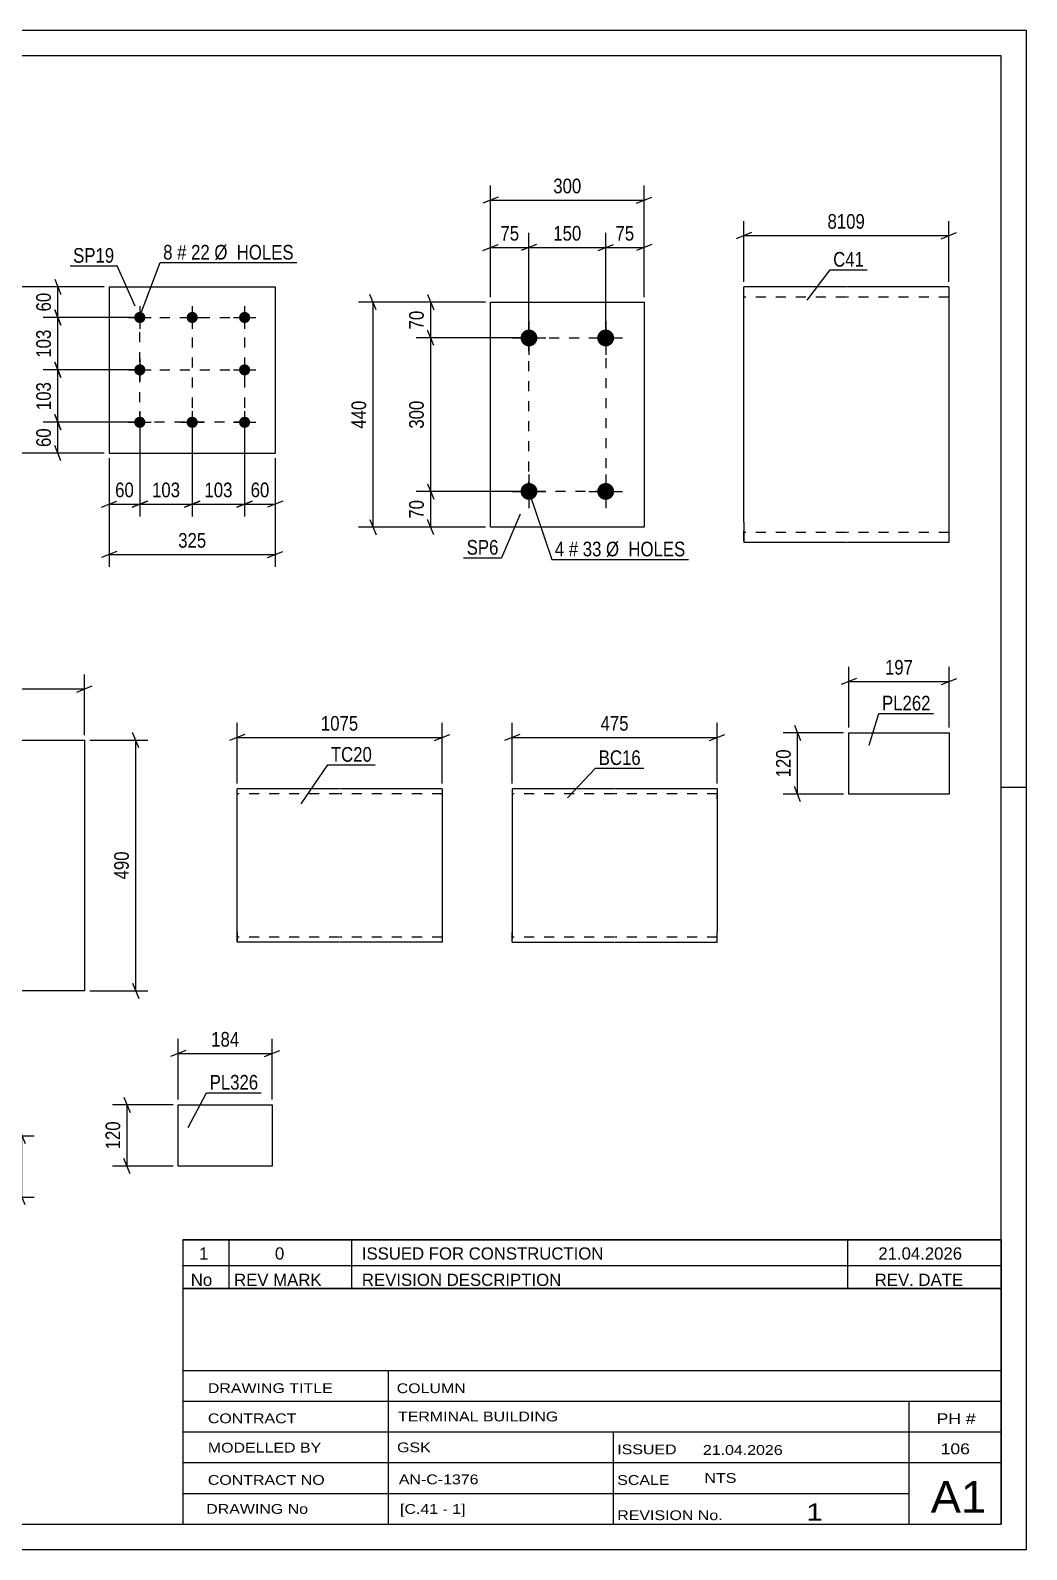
# Model space of a CAD drawing. Header units: millimetres. Extents: x 0 to 420, y 0 to 297.
# Drawn here: x 225.2 to 420, y 0 to 297 of the extents above; entities that cross this region are included whole.
import ezdxf

# ---------------------------------------------------------------- set-up
doc = ezdxf.new("R2010")
doc.units = ezdxf.units.MM
doc.linetypes.add('DXK_LINE_DOT2', pattern=[3.9198, 1.9599, -1.9599])
doc.styles.add('Arial Narrow', font='ARIALN.TTF', dxfattribs={"height": 0.2})

# ---------------------------------------------------------------- blocks, each defined once
blk = doc.blocks.new('Unknown-284928170-1132')
at = {"color": 5, "linetype": 'Continuous'}
for p, q in [((420, 297), (0, 297)), ((420, 0), (420, 297)), ((415, 292), (5, 292)), ((415, 5), (415, 292)), ((420, 149), (415, 149)), ((5, 5), (415, 5)), ((0, 0), (420, 0))]:
    blk.add_line(p, q, dxfattribs=at)
blk = doc.blocks.new('Bolt-284928170-1815 - 1781')
at = {"linetype": 'Continuous'}
for points in [[(322.68, 238.52, -1), (322.68, 235.22, -1)], [(337.68, 238.52, -1), (337.68, 235.22, -1)], [(322.68, 208.52, -1), (322.68, 205.22, -1)], [(337.68, 208.52, -1), (337.68, 205.22, -1)]]:
    blk.add_hatch(color=1, dxfattribs=at).paths.add_polyline_path(points)
at = {"color": 1, "linetype": 'Continuous'}
for p, q in [((322.68, 240.17), (322.68, 233.57)), ((337.68, 240.17), (337.68, 233.57)), ((319.38, 236.87), (325.98, 236.87)), ((334.38, 236.87), (340.98, 236.87)), ((322.68, 210.17), (322.68, 203.57)), ((337.68, 210.17), (337.68, 203.57)), ((319.38, 206.87), (325.98, 206.87)), ((334.38, 206.87), (340.98, 206.87))]:
    blk.add_line(p, q, dxfattribs=at)
blk = doc.blocks.new('Part-284928170-1830 - 1781')
at = {"color": 2, "linetype": 'Continuous'}
for p, q in [((315.18, 199.87), (315.18, 243.87)), ((315.18, 243.87), (345.18, 243.87)), ((345.18, 243.87), (345.18, 199.87)), ((345.18, 199.87), (315.18, 199.87))]:
    blk.add_line(p, q, dxfattribs=at)
blk = doc.blocks.new('Part-284928170-1242 - 1223')
at = {"color": 2, "linetype": 'Continuous'}
for p, q in [((285.58, 148.75), (265.58, 148.75)), ((265.58, 120.75), (265.58, 148.75)), ((305.68, 148.75), (285.68, 148.75)), ((305.68, 148.75), (305.68, 118.75)), ((265.58, 120.75), (265.58, 118.75)), ((285.58, 118.75), (265.58, 118.75)), ((305.68, 118.75), (285.68, 118.75))]:
    blk.add_line(p, q, dxfattribs=at)
at = {"color": 7, "linetype": 'DXK_LINE_DOT2'}
for p, q in [((285.58, 147.75), (265.58, 147.75)), ((305.68, 147.75), (285.68, 147.75)), ((265.58, 118.9), (265.58, 120.75)), ((265.58, 119.75), (265.58, 119.83)), ((285.58, 119.75), (265.58, 119.75)), ((305.68, 119.75), (285.68, 119.75)), ((305.68, 119.75), (305.68, 119.83))]:
    blk.add_line(p, q, dxfattribs=at)
blk = doc.blocks.new('Part-284928170-1282 - 1265')
at = {"color": 2, "linetype": 'Continuous'}
for p, q in [((339.37, 148.75), (319.37, 148.75)), ((319.37, 148.75), (319.37, 120.75)), ((359.47, 148.75), (339.47, 148.75)), ((359.47, 148.75), (359.47, 148.16)), ((359.47, 148.16), (359.47, 146.75)), ((359.47, 146.75), (359.47, 120.75)), ((319.37, 120.75), (319.37, 119.33)), ((319.37, 118.75), (319.37, 119.33)), ((359.47, 118.75), (359.47, 120.75)), ((319.37, 118.75), (339.37, 118.75)), ((339.47, 118.75), (359.47, 118.75))]:
    blk.add_line(p, q, dxfattribs=at)
at = {"color": 7, "linetype": 'DXK_LINE_DOT2'}
for p, q in [((339.37, 147.75), (319.37, 147.75)), ((359.47, 147.75), (339.47, 147.75)), ((359.47, 148.16), (359.47, 147.75)), ((359.47, 146.75), (359.47, 147.51)), ((319.37, 119.33), (319.37, 120.75)), ((319.37, 119.75), (319.37, 119.83)), ((319.37, 119.75), (319.37, 119.83)), ((339.37, 119.75), (319.37, 119.75)), ((359.47, 119.75), (339.47, 119.75)), ((359.47, 119.83), (359.47, 120.37)), ((359.47, 119.75), (359.47, 119.83))]:
    blk.add_line(p, q, dxfattribs=at)
blk = doc.blocks.new('Part-284928170-1678 - 1629')
at = {"color": 2, "linetype": 'Continuous'}
for p, q in [((240.57, 246.88), (240.57, 214.38)), ((240.57, 246.88), (273.07, 246.88)), ((273.07, 246.88), (273.07, 214.38)), ((240.57, 214.38), (273.07, 214.38))]:
    blk.add_line(p, q, dxfattribs=at)
blk = doc.blocks.new('Bolt-284928170-1663 - 1629')
at = {"linetype": 'Continuous'}
for points in [[(246.57, 241.98, -1), (246.57, 239.78, -1)], [(256.82, 241.98, -1), (256.82, 239.78, -1)], [(267.07, 241.98, -1), (267.07, 239.78, -1)], [(246.57, 231.73, -1), (246.57, 229.53, -1)], [(267.07, 231.73, -1), (267.07, 229.53, -1)], [(246.57, 221.48, -1), (246.57, 219.28, -1)], [(256.82, 221.48, -1), (256.82, 219.28, -1)], [(267.07, 221.48, -1), (267.07, 219.28, -1)]]:
    blk.add_hatch(color=1, dxfattribs=at).paths.add_polyline_path(points)
at = {"color": 1, "linetype": 'Continuous'}
for p, q in [((244.37, 240.88), (248.77, 240.88)), ((246.57, 243.08), (246.57, 238.68)), ((254.62, 240.88), (259.02, 240.88)), ((256.82, 243.08), (256.82, 238.68)), ((264.87, 240.88), (269.27, 240.88)), ((267.07, 243.08), (267.07, 238.68)), ((246.57, 232.83), (246.57, 228.43)), ((267.07, 232.83), (267.07, 228.43)), ((244.37, 230.63), (248.77, 230.63)), ((264.87, 230.63), (269.27, 230.63)), ((244.37, 220.38), (248.77, 220.38)), ((246.57, 222.58), (246.57, 218.18)), ((254.62, 220.38), (259.02, 220.38)), ((256.82, 222.58), (256.82, 218.18)), ((264.87, 220.38), (269.27, 220.38)), ((267.07, 222.58), (267.07, 218.18))]:
    blk.add_line(p, q, dxfattribs=at)
blk = doc.blocks.new('Part-284928170-2163 - 2147')
at = {"color": 2, "linetype": 'Continuous'}
for p, q in [((195.67, 109.25), (195.67, 158.25)), ((195.67, 158.25), (215.67, 158.25)), ((215.77, 158.25), (235.77, 158.25)), ((235.77, 158.25), (235.77, 109.25)), ((215.67, 109.25), (195.67, 109.25)), ((235.77, 109.25), (215.77, 109.25))]:
    blk.add_line(p, q, dxfattribs=at)
blk = doc.blocks.new('Part-284928170-2207 - 2191')
at = {"color": 2, "linetype": 'Continuous'}
for p, q in [((385.21, 147.7), (385.21, 159.7)), ((385.21, 159.7), (404.88, 159.7)), ((404.88, 159.7), (404.88, 147.7)), ((404.88, 147.7), (385.21, 147.7))]:
    blk.add_line(p, q, dxfattribs=at)
blk = doc.blocks.new('Part-284928170-2250 - 2234')
at = {"color": 2, "linetype": 'Continuous'}
for p, q in [((254.08, 74.98), (254.08, 86.98)), ((254.08, 86.98), (272.46, 86.98)), ((272.46, 86.98), (272.46, 74.98)), ((272.46, 74.98), (254.08, 74.98))]:
    blk.add_line(p, q, dxfattribs=at)
blk = doc.blocks.new('Part-284928170-2295 - 2277')
at = {"color": 2, "linetype": 'Continuous'}
for p, q in [((384.67, 246.87), (364.67, 246.87)), ((364.67, 200.87), (364.67, 246.87)), ((404.77, 246.87), (384.77, 246.87)), ((404.77, 246.87), (404.77, 196.87)), ((364.67, 200.87), (364.67, 196.87)), ((384.67, 196.87), (364.67, 196.87)), ((404.77, 196.87), (384.77, 196.87))]:
    blk.add_line(p, q, dxfattribs=at)
at = {"color": 7, "linetype": 'DXK_LINE_DOT2'}
for p, q in [((384.67, 244.87), (364.67, 244.87)), ((404.77, 244.87), (384.77, 244.87)), ((364.67, 197.18), (364.67, 200.87)), ((384.67, 198.87), (364.67, 198.87)), ((404.77, 198.87), (384.77, 198.87))]:
    blk.add_line(p, q, dxfattribs=at)
blk = doc.blocks.new('Rectangle-284928170-1915 - 1781')
at = {"color": 1, "linetype": 'DXK_LINE_DOT2'}
blk.add_lwpolyline([(322.68, 236.87), (337.68, 236.87), (337.68, 206.87), (322.68, 206.87), (322.68, 236.87)], close=True, dxfattribs=at)
blk = doc.blocks.new('Rectangle-284928170-1767 - 1629')
at = {"color": 1, "linetype": 'DXK_LINE_DOT2'}
blk.add_lwpolyline([(246.57, 240.88), (267.07, 240.88), (267.07, 220.38), (246.57, 220.38), (246.57, 240.88)], close=True, dxfattribs=at)
blk = doc.blocks.new('Line-284928170-1758 - 1629')
at = {"color": 1, "linetype": 'DXK_LINE_DOT2'}
blk.add_line((256.82, 240.88), (256.82, 220.38), dxfattribs=at)
blk = doc.blocks.new('Line-284928170-1751 - 1629')
at = {"color": 1, "linetype": 'DXK_LINE_DOT2'}
blk.add_line((246.57, 230.63), (267.07, 230.63), dxfattribs=at)
blk = doc.blocks.new('StraightDimension-284928170-1843 - 1781')
at = {"color": 7, "linetype": 'Continuous'}
for p, q in [((315.18, 244.87), (315.18, 257.4)), ((322.68, 237.87), (322.68, 257.4)), ((313.68, 253.95), (316.68, 255.15)), ((315.18, 254.55), (322.68, 254.55)), ((324.18, 255.15), (321.18, 253.95))]:
    blk.add_line(p, q, dxfattribs=at)
at = {"color": 0}
blk.add_wipeout([(321.35, 255.3), (321.35, 259.5), (316.5, 259.5), (316.5, 255.3)], dxfattribs=at)
at = {"color": 3, "style": 'Arial Narrow'}
blk.add_text('75', height=2.863, dxfattribs=at).set_placement((317.1, 255.9))
blk = doc.blocks.new('StraightDimension-284928170-1832 - 1781')
at = {"color": 7, "linetype": 'Continuous'}
for p, q in [((316.68, 264.4), (313.68, 263.2)), ((315.18, 244.87), (315.18, 266.65)), ((343.68, 263.2), (346.68, 264.4)), ((345.18, 244.87), (345.18, 266.65)), ((315.18, 263.8), (345.18, 263.8))]:
    blk.add_line(p, q, dxfattribs=at)
at = {"color": 0}
blk.add_wipeout([(333.52, 264.55), (333.52, 268.75), (326.83, 268.75), (326.83, 264.55)], dxfattribs=at)
at = {"color": 3, "style": 'Arial Narrow'}
blk.add_text('300', height=2.863, dxfattribs=at).set_placement((327.43, 265.15))
blk = doc.blocks.new('StraightDimension-284928170-1853 - 1781')
at = {"color": 7, "linetype": 'Continuous'}
for p, q in [((322.68, 237.87), (322.68, 257.4)), ((337.68, 237.87), (337.68, 257.4)), ((324.18, 255.15), (321.18, 253.95)), ((322.68, 254.55), (337.68, 254.55)), ((336.18, 253.95), (339.18, 255.15))]:
    blk.add_line(p, q, dxfattribs=at)
at = {"color": 0}
blk.add_wipeout([(333.52, 255.3), (333.52, 259.5), (326.83, 259.5), (326.83, 255.3)], dxfattribs=at)
at = {"color": 3, "style": 'Arial Narrow'}
blk.add_text('150', height=2.863, dxfattribs=at).set_placement((327.43, 255.9))
blk = doc.blocks.new('StraightDimension-284928170-1863 - 1781')
at = {"color": 7, "linetype": 'Continuous'}
for p, q in [((337.68, 237.87), (337.68, 257.4)), ((345.18, 244.87), (345.18, 257.4)), ((336.18, 253.95), (339.18, 255.15)), ((337.68, 254.55), (345.18, 254.55)), ((346.68, 255.15), (343.68, 253.95))]:
    blk.add_line(p, q, dxfattribs=at)
at = {"color": 0}
blk.add_wipeout([(343.85, 255.3), (343.85, 259.5), (339, 259.5), (339, 255.3)], dxfattribs=at)
at = {"color": 3, "style": 'Arial Narrow'}
blk.add_text('75', height=2.863, dxfattribs=at).set_placement((339.6, 255.9))
blk = doc.blocks.new('StraightDimension-284928170-1874 - 1781')
at = {"color": 7, "linetype": 'Continuous'}
for p, q in [((314.18, 243.87), (289.33, 243.87)), ((292.78, 242.37), (291.58, 245.37)), ((292.18, 199.87), (292.18, 243.87)), ((314.18, 199.87), (289.33, 199.87)), ((291.58, 201.37), (292.78, 198.37))]:
    blk.add_line(p, q, dxfattribs=at)
at = {"color": 0}
blk.add_wipeout([(291.43, 225.21), (287.23, 225.21), (287.23, 218.53), (291.43, 218.53)], dxfattribs=at)
at = {"color": 3, "style": 'Arial Narrow'}
blk.add_text('440', height=2.863, rotation=90.0002, dxfattribs=at).set_placement((290.83, 219.13))
blk = doc.blocks.new('StraightDimension-284928170-1885 - 1781')
at = {"color": 7, "linetype": 'Continuous'}
for p, q in [((302.86, 208.37), (304.06, 205.37)), ((321.68, 206.87), (300.61, 206.87)), ((303.46, 199.87), (303.46, 206.87)), ((314.18, 199.87), (300.61, 199.87)), ((304.06, 198.37), (302.86, 201.37))]:
    blk.add_line(p, q, dxfattribs=at)
at = {"color": 0}
blk.add_wipeout([(302.71, 205.8), (298.51, 205.8), (298.51, 200.94), (302.71, 200.94)], dxfattribs=at)
at = {"color": 3, "style": 'Arial Narrow'}
blk.add_text('70', height=2.863, rotation=90.0002, dxfattribs=at).set_placement((302.11, 201.54))
blk = doc.blocks.new('StraightDimension-284928170-1895 - 1781')
at = {"color": 7, "linetype": 'Continuous'}
for p, q in [((304.06, 235.37), (302.86, 238.37)), ((321.68, 236.87), (300.61, 236.87)), ((303.46, 206.87), (303.46, 236.87)), ((302.86, 208.37), (304.06, 205.37)), ((321.68, 206.87), (300.61, 206.87))]:
    blk.add_line(p, q, dxfattribs=at)
at = {"color": 0}
blk.add_wipeout([(302.71, 225.21), (298.51, 225.21), (298.51, 218.53), (302.71, 218.53)], dxfattribs=at)
at = {"color": 3, "style": 'Arial Narrow'}
blk.add_text('300', height=2.863, rotation=90.0002, dxfattribs=at).set_placement((302.11, 219.13))
blk = doc.blocks.new('StraightDimension-284928170-1905 - 1781')
at = {"color": 7, "linetype": 'Continuous'}
for p, q in [((314.18, 243.87), (300.61, 243.87)), ((302.86, 245.37), (304.06, 242.37)), ((303.46, 236.87), (303.46, 243.87)), ((304.06, 235.37), (302.86, 238.37)), ((321.68, 236.87), (300.61, 236.87))]:
    blk.add_line(p, q, dxfattribs=at)
at = {"color": 0}
blk.add_wipeout([(302.71, 242.8), (298.51, 242.8), (298.51, 237.94), (302.71, 237.94)], dxfattribs=at)
at = {"color": 3, "style": 'Arial Narrow'}
blk.add_text('70', height=2.863, rotation=90.0002, dxfattribs=at).set_placement((302.11, 238.54))
blk = doc.blocks.new('StraightDimension-284928170-1246 - 1223')
at = {"color": 7, "linetype": 'Continuous'}
for p, q in [((265.58, 149.75), (265.58, 161.6)), ((305.68, 149.75), (305.68, 161.6)), ((267.08, 159.35), (264.08, 158.15)), ((265.58, 158.75), (305.68, 158.75)), ((304.18, 158.15), (307.18, 159.35))]:
    blk.add_line(p, q, dxfattribs=at)
at = {"color": 0}
blk.add_wipeout([(289.89, 159.5), (289.89, 163.7), (281.38, 163.7), (281.38, 159.5)], dxfattribs=at)
at = {"color": 3, "style": 'Arial Narrow'}
blk.add_text('1075', height=2.863, dxfattribs=at).set_placement((281.98, 160.1))
blk = doc.blocks.new('StraightDimension-284928170-1285 - 1265')
at = {"color": 7, "linetype": 'Continuous'}
for p, q in [((319.37, 149.75), (319.37, 161.6)), ((359.47, 149.75), (359.47, 161.6)), ((320.87, 159.35), (317.87, 158.15)), ((319.37, 158.75), (359.47, 158.75)), ((357.97, 158.15), (360.97, 159.35))]:
    blk.add_line(p, q, dxfattribs=at)
at = {"color": 0}
blk.add_wipeout([(342.76, 159.5), (342.76, 163.7), (336.08, 163.7), (336.08, 159.5)], dxfattribs=at)
at = {"color": 3, "style": 'Arial Narrow'}
blk.add_text('475', height=2.863, dxfattribs=at).set_placement((336.68, 160.1))
blk = doc.blocks.new('StraightDimension-284928170-1694 - 1629')
at = {"color": 7, "linetype": 'Continuous'}
for p, q in [((245.57, 220.38), (227.68, 220.38)), ((229.93, 221.88), (231.13, 218.88)), ((230.53, 214.38), (230.53, 220.38)), ((239.57, 214.38), (227.68, 214.38)), ((231.13, 212.88), (229.93, 215.88))]:
    blk.add_line(p, q, dxfattribs=at)
at = {"color": 0}
blk.add_wipeout([(229.78, 219.81), (225.58, 219.81), (225.58, 214.95), (229.78, 214.95)], dxfattribs=at)
at = {"color": 3, "style": 'Arial Narrow'}
blk.add_text('60', height=2.863, rotation=90.0002, dxfattribs=at).set_placement((229.18, 215.55))
blk = doc.blocks.new('StraightDimension-284928170-1680 - 1629')
at = {"color": 7, "linetype": 'Continuous'}
for p, q in [((239.57, 246.88), (227.68, 246.88)), ((229.93, 248.38), (231.13, 245.38)), ((230.53, 240.88), (230.53, 246.88)), ((245.57, 240.88), (227.68, 240.88)), ((231.13, 239.38), (229.93, 242.38))]:
    blk.add_line(p, q, dxfattribs=at)
at = {"color": 0}
blk.add_wipeout([(229.78, 246.31), (225.58, 246.31), (225.58, 241.45), (229.78, 241.45)], dxfattribs=at)
at = {"color": 3, "style": 'Arial Narrow'}
blk.add_text('60', height=2.863, rotation=90.0002, dxfattribs=at).set_placement((229.18, 242.05))
blk = doc.blocks.new('StraightDimension-284928170-1705 - 1629')
at = {"color": 7, "linetype": 'Continuous'}
for p, q in [((239.57, 246.88), (218.8, 246.88)), ((222.25, 245.38), (221.05, 248.38)), ((221.65, 214.38), (221.65, 246.88)), ((239.57, 214.38), (218.8, 214.38)), ((221.05, 215.88), (222.25, 212.88))]:
    blk.add_line(p, q, dxfattribs=at)
at = {"color": 0}
blk.add_wipeout([(220.9, 233.97), (216.7, 233.97), (216.7, 227.29), (220.9, 227.29)], dxfattribs=at)
at = {"color": 3, "style": 'Arial Narrow'}
blk.add_text('325', height=2.863, rotation=90.0002, dxfattribs=at).set_placement((220.3, 227.89))
blk = doc.blocks.new('StraightDimension-284928170-1716 - 1629')
at = {"color": 7, "linetype": 'Continuous'}
for p, q in [((246.57, 219.38), (246.57, 201.98)), ((240.57, 213.38), (240.57, 201.98)), ((239.07, 203.78), (242.07, 204.98)), ((248.07, 204.98), (245.07, 203.78)), ((240.57, 204.38), (246.57, 204.38))]:
    blk.add_line(p, q, dxfattribs=at)
at = {"color": 0}
blk.add_wipeout([(246, 205.13), (246, 209.33), (241.15, 209.33), (241.15, 205.13)], dxfattribs=at)
at = {"color": 3, "style": 'Arial Narrow'}
blk.add_text('60', height=2.863, dxfattribs=at).set_placement((241.75, 205.73))
blk = doc.blocks.new('StraightDimension-284928170-1726 - 1629')
at = {"color": 7, "linetype": 'Continuous'}
for p, q in [((267.07, 219.38), (267.07, 201.98)), ((273.07, 213.38), (273.07, 201.98)), ((265.57, 203.78), (268.57, 204.98)), ((274.57, 204.98), (271.57, 203.78)), ((267.07, 204.38), (273.07, 204.38))]:
    blk.add_line(p, q, dxfattribs=at)
at = {"color": 0}
blk.add_wipeout([(272.5, 205.13), (272.5, 209.33), (267.65, 209.33), (267.65, 205.13)], dxfattribs=at)
at = {"color": 3, "style": 'Arial Narrow'}
blk.add_text('60', height=2.863, dxfattribs=at).set_placement((268.25, 205.73))
blk = doc.blocks.new('StraightDimension-284928170-1741 - 1629')
at = {"color": 7, "linetype": 'Continuous'}
for p, q in [((240.57, 213.38), (240.57, 192.12)), ((273.07, 213.38), (273.07, 192.12)), ((242.07, 195.12), (239.07, 193.92)), ((240.57, 194.52), (273.07, 194.52)), ((271.57, 193.92), (274.57, 195.12))]:
    blk.add_line(p, q, dxfattribs=at)
at = {"color": 0}
blk.add_wipeout([(260.17, 195.27), (260.17, 199.47), (253.48, 199.47), (253.48, 195.27)], dxfattribs=at)
at = {"color": 3, "style": 'Arial Narrow'}
blk.add_text('325', height=2.863, dxfattribs=at).set_placement((254.08, 195.87))
blk = doc.blocks.new('StraightDimension-284928170-3469 - 1629')
at = {"color": 7, "linetype": 'Continuous'}
for p, q in [((229.93, 232.13), (231.13, 229.13)), ((245.57, 230.63), (227.68, 230.63)), ((230.53, 220.38), (230.53, 230.63)), ((245.57, 220.38), (227.68, 220.38)), ((231.13, 218.88), (229.93, 221.88))]:
    blk.add_line(p, q, dxfattribs=at)
at = {"color": 0}
blk.add_wipeout([(229.78, 228.84), (225.58, 228.84), (225.58, 222.16), (229.78, 222.16)], dxfattribs=at)
at = {"color": 3, "style": 'Arial Narrow'}
blk.add_text('103', height=2.863, rotation=90.0002, dxfattribs=at).set_placement((229.18, 222.76))
blk = doc.blocks.new('StraightDimension-284928170-3471 - 1629')
at = {"color": 7, "linetype": 'Continuous'}
for p, q in [((245.57, 240.88), (227.68, 240.88)), ((229.93, 242.38), (231.13, 239.38)), ((230.53, 230.63), (230.53, 240.88)), ((231.13, 229.13), (229.93, 232.13)), ((245.57, 230.63), (227.68, 230.63))]:
    blk.add_line(p, q, dxfattribs=at)
at = {"color": 0}
blk.add_wipeout([(229.78, 239.09), (225.58, 239.09), (225.58, 232.41), (229.78, 232.41)], dxfattribs=at)
at = {"color": 3, "style": 'Arial Narrow'}
blk.add_text('103', height=2.863, rotation=90.0002, dxfattribs=at).set_placement((229.18, 233.01))
blk = doc.blocks.new('StraightDimension-284928170-3473 - 1629')
at = {"color": 7, "linetype": 'Continuous'}
for p, q in [((246.57, 219.38), (246.57, 201.98)), ((256.82, 219.38), (256.82, 201.98)), ((245.07, 203.78), (248.07, 204.98)), ((258.32, 204.98), (255.32, 203.78)), ((246.57, 204.38), (256.82, 204.38))]:
    blk.add_line(p, q, dxfattribs=at)
at = {"color": 0}
blk.add_wipeout([(255.04, 205.13), (255.04, 209.33), (248.36, 209.33), (248.36, 205.13)], dxfattribs=at)
at = {"color": 3, "style": 'Arial Narrow'}
blk.add_text('103', height=2.863, dxfattribs=at).set_placement((248.96, 205.73))
blk = doc.blocks.new('StraightDimension-284928170-3475 - 1629')
at = {"color": 7, "linetype": 'Continuous'}
for p, q in [((256.82, 219.38), (256.82, 201.98)), ((267.07, 219.38), (267.07, 201.98)), ((255.32, 203.78), (258.32, 204.98)), ((268.57, 204.98), (265.57, 203.78)), ((256.82, 204.38), (267.07, 204.38))]:
    blk.add_line(p, q, dxfattribs=at)
at = {"color": 0}
blk.add_wipeout([(265.29, 205.13), (265.29, 209.33), (258.61, 209.33), (258.61, 205.13)], dxfattribs=at)
at = {"color": 3, "style": 'Arial Narrow'}
blk.add_text('103', height=2.863, dxfattribs=at).set_placement((259.21, 205.73))
blk = doc.blocks.new('StraightDimension-284928170-2137 - 2088')
at = {"color": 7, "linetype": 'Continuous'}
for p, q in [((202.53, 80.88), (225.93, 80.88)), ((222.93, 82.38), (224.13, 79.38)), ((223.53, 68.88), (223.53, 80.88)), ((214.53, 68.88), (225.93, 68.88)), ((224.13, 67.38), (222.93, 70.38))]:
    blk.add_line(p, q, dxfattribs=at)
at = {"color": 0}
blk.add_wipeout([(222.78, 78.22), (218.58, 78.22), (218.58, 71.54), (222.78, 71.54)], dxfattribs=at)
at = {"color": 3, "style": 'Arial Narrow'}
blk.add_text('120', height=2.863, rotation=90.0002, dxfattribs=at).set_placement((222.18, 72.14))
blk = doc.blocks.new('StraightDimension-284928170-2166 - 2147')
at = {"color": 7, "linetype": 'Continuous'}
for p, q in [((195.67, 159.25), (195.67, 171.1)), ((235.77, 159.25), (235.77, 171.1)), ((197.17, 168.85), (194.17, 167.65)), ((195.67, 168.25), (235.77, 168.25)), ((234.27, 167.65), (237.27, 168.85))]:
    blk.add_line(p, q, dxfattribs=at)
at = {"color": 0}
blk.add_wipeout([(219.06, 169), (219.06, 173.2), (212.37, 173.2), (212.37, 169)], dxfattribs=at)
at = {"color": 3, "style": 'Arial Narrow'}
blk.add_text('490', height=2.863, dxfattribs=at).set_placement((212.97, 169.6))
blk = doc.blocks.new('StraightDimension-284928170-2177 - 2147')
at = {"color": 7, "linetype": 'Continuous'}
for p, q in [((236.77, 158.25), (248.17, 158.25)), ((246.37, 156.75), (245.17, 159.75)), ((245.77, 109.25), (245.77, 158.25)), ((245.17, 110.75), (246.37, 107.75)), ((236.77, 109.25), (248.17, 109.25))]:
    blk.add_line(p, q, dxfattribs=at)
at = {"color": 0}
blk.add_wipeout([(245.02, 137.09), (240.82, 137.09), (240.82, 130.41), (245.02, 130.41)], dxfattribs=at)
at = {"color": 3, "style": 'Arial Narrow'}
blk.add_text('490', height=2.863, rotation=90.0002, dxfattribs=at).set_placement((244.42, 131.01))
blk = doc.blocks.new('StraightDimension-284928170-2209 - 2191')
at = {"color": 7, "linetype": 'Continuous'}
for p, q in [((385.21, 160.7), (385.21, 172.55)), ((404.88, 160.7), (404.88, 172.55)), ((386.71, 170.3), (383.71, 169.1)), ((385.21, 169.7), (404.88, 169.7)), ((403.38, 169.1), (406.38, 170.3))]:
    blk.add_line(p, q, dxfattribs=at)
at = {"color": 0}
blk.add_wipeout([(398.39, 170.45), (398.39, 174.65), (391.7, 174.65), (391.7, 170.45)], dxfattribs=at)
at = {"color": 3, "style": 'Arial Narrow'}
blk.add_text('197', height=2.863, dxfattribs=at).set_placement((392.3, 171.05))
blk = doc.blocks.new('StraightDimension-284928170-2220 - 2191')
at = {"color": 7, "linetype": 'Continuous'}
for p, q in [((374.61, 161.2), (375.81, 158.2)), ((384.21, 159.7), (372.36, 159.7)), ((375.21, 147.7), (375.21, 159.7)), ((375.81, 146.2), (374.61, 149.2)), ((384.21, 147.7), (372.36, 147.7))]:
    blk.add_line(p, q, dxfattribs=at)
at = {"color": 0}
blk.add_wipeout([(374.46, 157.04), (370.26, 157.04), (370.26, 150.36), (374.46, 150.36)], dxfattribs=at)
at = {"color": 3, "style": 'Arial Narrow'}
blk.add_text('120', height=2.863, rotation=90.0002, dxfattribs=at).set_placement((373.86, 150.96))
blk = doc.blocks.new('StraightDimension-284928170-2252 - 2234')
at = {"color": 7, "linetype": 'Continuous'}
for p, q in [((254.08, 87.98), (254.08, 99.83)), ((272.46, 87.98), (272.46, 99.83)), ((255.58, 97.58), (252.58, 96.38)), ((254.08, 96.98), (272.46, 96.98)), ((270.96, 96.38), (273.96, 97.58))]:
    blk.add_line(p, q, dxfattribs=at)
at = {"color": 0}
blk.add_wipeout([(266.61, 97.73), (266.61, 101.93), (259.93, 101.93), (259.93, 97.73)], dxfattribs=at)
at = {"color": 3, "style": 'Arial Narrow'}
blk.add_text('184', height=2.863, dxfattribs=at).set_placement((260.53, 98.33))
blk = doc.blocks.new('StraightDimension-284928170-2263 - 2234')
at = {"color": 7, "linetype": 'Continuous'}
for p, q in [((253.08, 86.98), (241.23, 86.98)), ((243.48, 88.48), (244.68, 85.48)), ((244.08, 74.98), (244.08, 86.98)), ((253.08, 74.98), (241.23, 74.98)), ((244.68, 73.48), (243.48, 76.48))]:
    blk.add_line(p, q, dxfattribs=at)
at = {"color": 0}
blk.add_wipeout([(243.33, 84.33), (239.13, 84.33), (239.13, 77.64), (243.33, 77.64)], dxfattribs=at)
at = {"color": 3, "style": 'Arial Narrow'}
blk.add_text('120', height=2.863, rotation=90.0002, dxfattribs=at).set_placement((242.73, 78.24))
blk = doc.blocks.new('StraightDimension-284928170-2298 - 2277')
at = {"color": 7, "linetype": 'Continuous'}
for p, q in [((364.67, 247.87), (364.67, 259.72)), ((404.77, 247.87), (404.77, 259.72)), ((366.17, 257.47), (363.17, 256.27)), ((364.67, 256.87), (404.77, 256.87)), ((403.27, 256.27), (406.27, 257.47))]:
    blk.add_line(p, q, dxfattribs=at)
at = {"color": 0}
blk.add_wipeout([(388.97, 257.62), (388.97, 261.82), (380.46, 261.82), (380.46, 257.62)], dxfattribs=at)
at = {"color": 3, "style": 'Arial Narrow'}
blk.add_text('8109', height=2.863, dxfattribs=at).set_placement((381.06, 258.22))
blk = doc.blocks.new('Mark-284928170-1811 - 1781')
at = {"color": 0}
blk.add_wipeout([(329.56, 194.18), (329.56, 197.18), (327.73, 197.18), (327.73, 194.18)], dxfattribs=at)
blk.add_wipeout([(329.56, 194.18), (329.56, 197.18), (327.73, 197.18), (327.73, 194.18)], dxfattribs=at)
at = {"color": 7, "linetype": 'Continuous'}
blk.add_line((322.68, 206.87), (327.13, 193.58), dxfattribs=at)
at = {"color": 0}
blk.add_wipeout([(332.29, 194.18), (332.29, 197.18), (330.46, 197.18), (330.46, 194.18)], dxfattribs=at)
blk.add_wipeout([(332.29, 194.18), (332.29, 197.18), (330.46, 197.18), (330.46, 194.18)], dxfattribs=at)
at = {"color": 3, "style": 'Arial Narrow'}
blk.add_text('4', height=2.86, dxfattribs=at).set_placement((327.73, 194.18))
at = {"color": 0}
blk.add_wipeout([(336.84, 194.18), (336.84, 197.18), (333.19, 197.18), (333.19, 194.18)], dxfattribs=at)
blk.add_wipeout([(336.84, 194.18), (336.84, 197.18), (333.19, 197.18), (333.19, 194.18)], dxfattribs=at)
at = {"color": 3, "style": 'Arial Narrow'}
blk.add_text('#', height=2.86, dxfattribs=at).set_placement((330.46, 194.18))
at = {"color": 0}
blk.add_wipeout([(353.27, 194.18), (353.27, 197.18), (337.74, 197.18), (337.74, 194.18)], dxfattribs=at)
blk.add_wipeout([(353.27, 194.18), (353.27, 197.18), (337.74, 197.18), (337.74, 194.18)], dxfattribs=at)
at = {"color": 7, "linetype": 'Continuous'}
blk.add_line((327.13, 193.58), (353.87, 193.58), dxfattribs=at)
at = {"color": 3, "style": 'Arial Narrow'}
for s, p in [('33', (333.19, 194.18)), ('Ø  HOLES', (337.74, 194.18))]:
    blk.add_text(s, height=2.863, dxfattribs=at).set_placement(p)
blk = doc.blocks.new('Mark-284928170-1826 - 1781')
at = {"color": 0}
blk.add_wipeout([(316.71, 194.51), (316.71, 197.51), (310.5, 197.51), (310.5, 194.51)], dxfattribs=at)
blk.add_wipeout([(316.71, 194.51), (316.71, 197.51), (310.5, 197.51), (310.5, 194.51)], dxfattribs=at)
at = {"color": 30, "linetype": 'Continuous'}
for p in [(320.98, 202.42), (309.9, 193.91)]:
    blk.add_line(p, (317.31, 193.91), dxfattribs=at)
at = {"color": 3, "style": 'Arial Narrow'}
blk.add_text('SP6', height=2.863, dxfattribs=at).set_placement((310.5, 194.51))
blk = doc.blocks.new('Unknown-284928170-3869')
at = {"color": 7, "linetype": 'Continuous'}
for p, q in [((255, 60.55), (415, 60.55)), ((415, 60.55), (255, 60.55)), ((255, 60.55), (255, 55.55)), ((264, 60.55), (264, 55.55)), ((288, 60.55), (288, 55.55)), ((385, 60.55), (385, 55.55)), ((415, 60.55), (415, 55.55)), ((255, 55.55), (415, 55.55)), ((255, 55.55), (255, 51.05)), ((255, 55.55), (415, 55.55)), ((264, 55.55), (264, 51.05)), ((288, 55.55), (288, 51.05)), ((385, 55.55), (385, 51.05)), ((415, 55.55), (415, 51.05)), ((415, 51.05), (255, 51.05))]:
    blk.add_line(p, q, dxfattribs=at)
at = {"color": 7, "linetype": 'Continuous', "style": 'Arial Narrow'}
for s, height, width, p in [('1', 2.39, 1.196471, (258.16, 56.7)), ('0', 2.39, 1.196471, (273, 56.7)), ('ISSUED FOR CONSTRUCTION', 2.3861, 1.196471, (290, 56.7)), ('21.04.2026', 2.386, 1.196471, (391, 56.7)), ('No', 2.386, 1.2, (256.54, 51.55)), ('REV MARK', 2.386, 1.2, (265, 51.55)), ('REVISION DESCRIPTION', 2.3861, 1.2, (290, 51.55)), ('REV. DATE', 2.386, 1.2, (390.28, 51.55))]:
    blk.add_text(s, height=height, dxfattribs=dict(at, width=width)).set_placement(p)
blk = doc.blocks.new('Unknown-284928170-3868')
at = {"color": 7, "linetype": 'Continuous'}
for p, q in [((255, 51.05), (255, 5)), ((255, 51.05), (415, 51.05)), ((415, 51), (415, 5)), ((255, 35), (415, 35)), ((295.14, 35), (295.14, 5)), ((255, 29), (415, 29)), ((397, 5.05), (397, 29.05)), ((255, 23), (415, 23)), ((339.14, 23), (339.14, 5)), ((255, 17), (415, 17)), ((255, 11), (397, 11)), ((255, 5), (415, 5))]:
    blk.add_line(p, q, dxfattribs=at)
at = {"color": 7, "style": 'Arial Narrow'}
for s, height, width, p in [('DRAWING TITLE', 1.9089, 1.425378, (259.88, 30.61)), ('COLUMN', 1.909, 1.425378, (296.81, 30.59)), ('TERMINAL BUILDING', 1.9089, 1.425378, (297.06, 25.07)), ('CONTRACT', 1.909, 1.425378, (259.88, 24.71)), ('MODELLED BY', 1.9089, 1.425378, (259.88, 18.98)), ('GSK', 1.909, 1.425378, (296.88, 19.04)), ('ISSUED', 1.909, 1.425378, (339.94, 18.64)), ('21.04.2026', 1.909, 1.425378, (356.69, 18.52)), ('CONTRACT NO', 1.9089, 1.425378, (259.88, 12.66)), ('AN-C-1376', 1.909, 1.425378, (297.23, 12.78)), ('SCALE', 1.909, 1.425378, (339.94, 12.65)), ('A1', 6.204, 1.25, (401.24, 7.2)), ('DRAWING No', 1.909, 1.425378, (259.56, 7)), ('[C.41 - 1]', 1.909, 1.425378, (297.46, 6.99)), ('1', 3.34, 1.5, (376.91, 5.68)), ('REVISION No.', 1.9089, 1.425378, (339.94, 5.77))]:
    blk.add_text(s, height=height, dxfattribs=dict(at, width=width)).set_placement(p)
at = {"color": 7, "linetype": 'Continuous', "style": 'Arial Narrow'}
for s, height, width, p in [('PH #', 2.1, 1.42538, (402.4, 24.55)), ('106', 2.1, 1.42538, (403.19, 18.65)), ('NTS', 1.909, 1.425378, (357, 13.05))]:
    blk.add_text(s, height=height, dxfattribs=dict(at, width=width)).set_placement(p)
blk = doc.blocks.new('Mark-284928170-1237 - 1223')
at = {"color": 0}
blk.add_wipeout([(291.97, 154.03), (291.97, 157.03), (283.93, 157.03), (283.93, 154.03)], dxfattribs=at)
blk.add_wipeout([(291.97, 154.03), (291.97, 157.03), (283.93, 157.03), (283.93, 154.03)], dxfattribs=at)
at = {"color": 30, "linetype": 'Continuous'}
for p, q in [((278.16, 145.78), (283.33, 153.43)), ((283.33, 153.43), (292.57, 153.43))]:
    blk.add_line(p, q, dxfattribs=at)
at = {"color": 3, "style": 'Arial Narrow'}
blk.add_text('TC20', height=2.863, dxfattribs=at).set_placement((283.93, 154.03))
blk = doc.blocks.new('Mark-284928170-1278 - 1265')
at = {"color": 0}
blk.add_wipeout([(344.54, 153.39), (344.54, 156.39), (336.32, 156.39), (336.32, 153.39)], dxfattribs=at)
blk.add_wipeout([(344.54, 153.39), (344.54, 156.39), (336.32, 156.39), (336.32, 153.39)], dxfattribs=at)
at = {"color": 30, "linetype": 'Continuous'}
for p, q in [((330.22, 147), (335.72, 152.79)), ((335.72, 152.79), (345.14, 152.79))]:
    blk.add_line(p, q, dxfattribs=at)
at = {"color": 3, "style": 'Arial Narrow'}
blk.add_text('BC16', height=2.863, dxfattribs=at).set_placement((336.32, 153.39))
blk = doc.blocks.new('Mark-284928170-1659 - 1629')
at = {"color": 0}
blk.add_wipeout([(252.97, 252.2), (252.97, 255.2), (251.14, 255.2), (251.14, 252.2)], dxfattribs=at)
blk.add_wipeout([(252.97, 252.2), (252.97, 255.2), (251.14, 255.2), (251.14, 252.2)], dxfattribs=at)
at = {"color": 7, "linetype": 'Continuous'}
blk.add_line((246.33, 240.44), (250.54, 251.6), dxfattribs=at)
at = {"color": 0}
blk.add_wipeout([(255.7, 252.2), (255.7, 255.2), (253.87, 255.2), (253.87, 252.2)], dxfattribs=at)
blk.add_wipeout([(255.7, 252.2), (255.7, 255.2), (253.87, 255.2), (253.87, 252.2)], dxfattribs=at)
at = {"color": 3, "style": 'Arial Narrow'}
blk.add_text('8', height=2.86, dxfattribs=at).set_placement((251.14, 252.2))
at = {"color": 0}
blk.add_wipeout([(260.25, 252.2), (260.25, 255.2), (256.6, 255.2), (256.6, 252.2)], dxfattribs=at)
blk.add_wipeout([(260.25, 252.2), (260.25, 255.2), (256.6, 255.2), (256.6, 252.2)], dxfattribs=at)
at = {"color": 3, "style": 'Arial Narrow'}
blk.add_text('#', height=2.86, dxfattribs=at).set_placement((253.87, 252.2))
at = {"color": 0}
blk.add_wipeout([(276.68, 252.2), (276.68, 255.2), (261.15, 255.2), (261.15, 252.2)], dxfattribs=at)
blk.add_wipeout([(276.68, 252.2), (276.68, 255.2), (261.15, 255.2), (261.15, 252.2)], dxfattribs=at)
at = {"color": 7, "linetype": 'Continuous'}
blk.add_line((250.54, 251.6), (277.28, 251.6), dxfattribs=at)
at = {"color": 3, "style": 'Arial Narrow'}
for s, p in [('22', (256.6, 252.2)), ('Ø  HOLES', (261.15, 252.2))]:
    blk.add_text(s, height=2.863, dxfattribs=at).set_placement(p)
blk = doc.blocks.new('Mark-284928170-1674 - 1629')
at = {"color": 0}
blk.add_wipeout([(241.57, 251.58), (241.57, 254.58), (233.53, 254.58), (233.53, 251.58)], dxfattribs=at)
blk.add_wipeout([(241.57, 251.58), (241.57, 254.58), (233.53, 254.58), (233.53, 251.58)], dxfattribs=at)
at = {"color": 30, "linetype": 'Continuous'}
for p in [(232.93, 250.98), (245.68, 243.06)]:
    blk.add_line(p, (242.17, 250.98), dxfattribs=at)
at = {"color": 3, "style": 'Arial Narrow'}
blk.add_text('SP19', height=2.863, dxfattribs=at).set_placement((233.53, 251.58))
blk = doc.blocks.new('Mark-284928170-2203 - 2191')
at = {"color": 0}
blk.add_wipeout([(401.22, 164.06), (401.22, 167.06), (391.72, 167.06), (391.72, 164.06)], dxfattribs=at)
blk.add_wipeout([(401.22, 164.06), (401.22, 167.06), (391.72, 167.06), (391.72, 164.06)], dxfattribs=at)
at = {"color": 30, "linetype": 'Continuous'}
for p, q in [((389.18, 157.27), (391.12, 163.46)), ((391.12, 163.46), (401.82, 163.46))]:
    blk.add_line(p, q, dxfattribs=at)
at = {"color": 3, "style": 'Arial Narrow'}
blk.add_text('PL262', height=2.863, dxfattribs=at).set_placement((391.72, 164.06))
blk = doc.blocks.new('Mark-284928170-2246 - 2234')
at = {"color": 0}
blk.add_wipeout([(269.73, 89.93), (269.73, 92.93), (260.23, 92.93), (260.23, 89.93)], dxfattribs=at)
blk.add_wipeout([(269.73, 89.93), (269.73, 92.93), (260.23, 92.93), (260.23, 89.93)], dxfattribs=at)
at = {"color": 30, "linetype": 'Continuous'}
for p, q in [((256, 82.55), (259.63, 89.33)), ((259.63, 89.33), (270.33, 89.33))]:
    blk.add_line(p, q, dxfattribs=at)
at = {"color": 3, "style": 'Arial Narrow'}
blk.add_text('PL326', height=2.863, dxfattribs=at).set_placement((260.23, 89.93))
blk = doc.blocks.new('Mark-284928170-2291 - 2277')
at = {"color": 0}
blk.add_wipeout([(388.2, 250.81), (388.2, 253.81), (382.17, 253.81), (382.17, 250.81)], dxfattribs=at)
blk.add_wipeout([(388.2, 250.81), (388.2, 253.81), (382.17, 253.81), (382.17, 250.81)], dxfattribs=at)
at = {"color": 30, "linetype": 'Continuous'}
for p, q in [((377.05, 244.23), (381.57, 250.21)), ((381.57, 250.21), (388.8, 250.21))]:
    blk.add_line(p, q, dxfattribs=at)
at = {"color": 3, "style": 'Arial Narrow'}
blk.add_text('C41', height=2.863, dxfattribs=at).set_placement((382.17, 250.81))

msp = doc.modelspace()

# ---------------------------------------------------------------- block references
for name in ['Unknown-284928170-1132', 'Part-284928170-1678 - 1629', 'Part-284928170-2295 - 2277', 'Part-284928170-1830 - 1781', 'Bolt-284928170-1663 - 1629', 'Rectangle-284928170-1767 - 1629', 'Line-284928170-1758 - 1629', 'Bolt-284928170-1815 - 1781', 'Rectangle-284928170-1915 - 1781', 'Line-284928170-1751 - 1629', 'Part-284928170-2163 - 2147', 'Part-284928170-2207 - 2191', 'Part-284928170-1242 - 1223', 'Part-284928170-1282 - 1265', 'Part-284928170-2250 - 2234', 'Unknown-284928170-3869', 'Unknown-284928170-3868']:
    msp.add_blockref(name, (0, 0))

# ---------------------------------------------------------------- next in the draw order: block references
for name in ['StraightDimension-284928170-2298 - 2277', 'StraightDimension-284928170-1843 - 1781', 'StraightDimension-284928170-1680 - 1629', 'StraightDimension-284928170-1694 - 1629', 'StraightDimension-284928170-1726 - 1629', 'StraightDimension-284928170-2166 - 2147', 'StraightDimension-284928170-2209 - 2191', 'StraightDimension-284928170-1246 - 1223', 'StraightDimension-284928170-1285 - 1265', 'StraightDimension-284928170-2252 - 2234', 'StraightDimension-284928170-2137 - 2088']:
    msp.add_blockref(name, (0, 0))

# ---------------------------------------------------------------- next in the draw order: block references
for name in ['StraightDimension-284928170-1832 - 1781', 'Mark-284928170-2291 - 2277', 'StraightDimension-284928170-1705 - 1629', 'Mark-284928170-2203 - 2191', 'StraightDimension-284928170-2220 - 2191', 'StraightDimension-284928170-2177 - 2147', 'Mark-284928170-1237 - 1223', 'Mark-284928170-1278 - 1265', 'Mark-284928170-2246 - 2234', 'StraightDimension-284928170-2263 - 2234']:
    msp.add_blockref(name, (0, 0))

# ---------------------------------------------------------------- next in the draw order: block references
for name in ['StraightDimension-284928170-1853 - 1781', 'StraightDimension-284928170-1874 - 1781', 'StraightDimension-284928170-1716 - 1629']:
    msp.add_blockref(name, (0, 0))

# ---------------------------------------------------------------- next in the draw order: block references
for name in ['StraightDimension-284928170-1863 - 1781', 'StraightDimension-284928170-3469 - 1629', 'StraightDimension-284928170-1741 - 1629', 'StraightDimension-284928170-1885 - 1781']:
    msp.add_blockref(name, (0, 0))

# ---------------------------------------------------------------- next in the draw order: block references
for name in ['StraightDimension-284928170-3471 - 1629', 'StraightDimension-284928170-1895 - 1781', 'StraightDimension-284928170-3473 - 1629', 'Mark-284928170-1826 - 1781']:
    msp.add_blockref(name, (0, 0))

# ---------------------------------------------------------------- next in the draw order: block references
for name in ['Mark-284928170-1659 - 1629', 'StraightDimension-284928170-1905 - 1781', 'StraightDimension-284928170-3475 - 1629', 'Mark-284928170-1811 - 1781']:
    msp.add_blockref(name, (0, 0))

# ---------------------------------------------------------------- next in the draw order: block references
msp.add_blockref('Mark-284928170-1674 - 1629', (0, 0))

doc.saveas('drawing.dxf')
